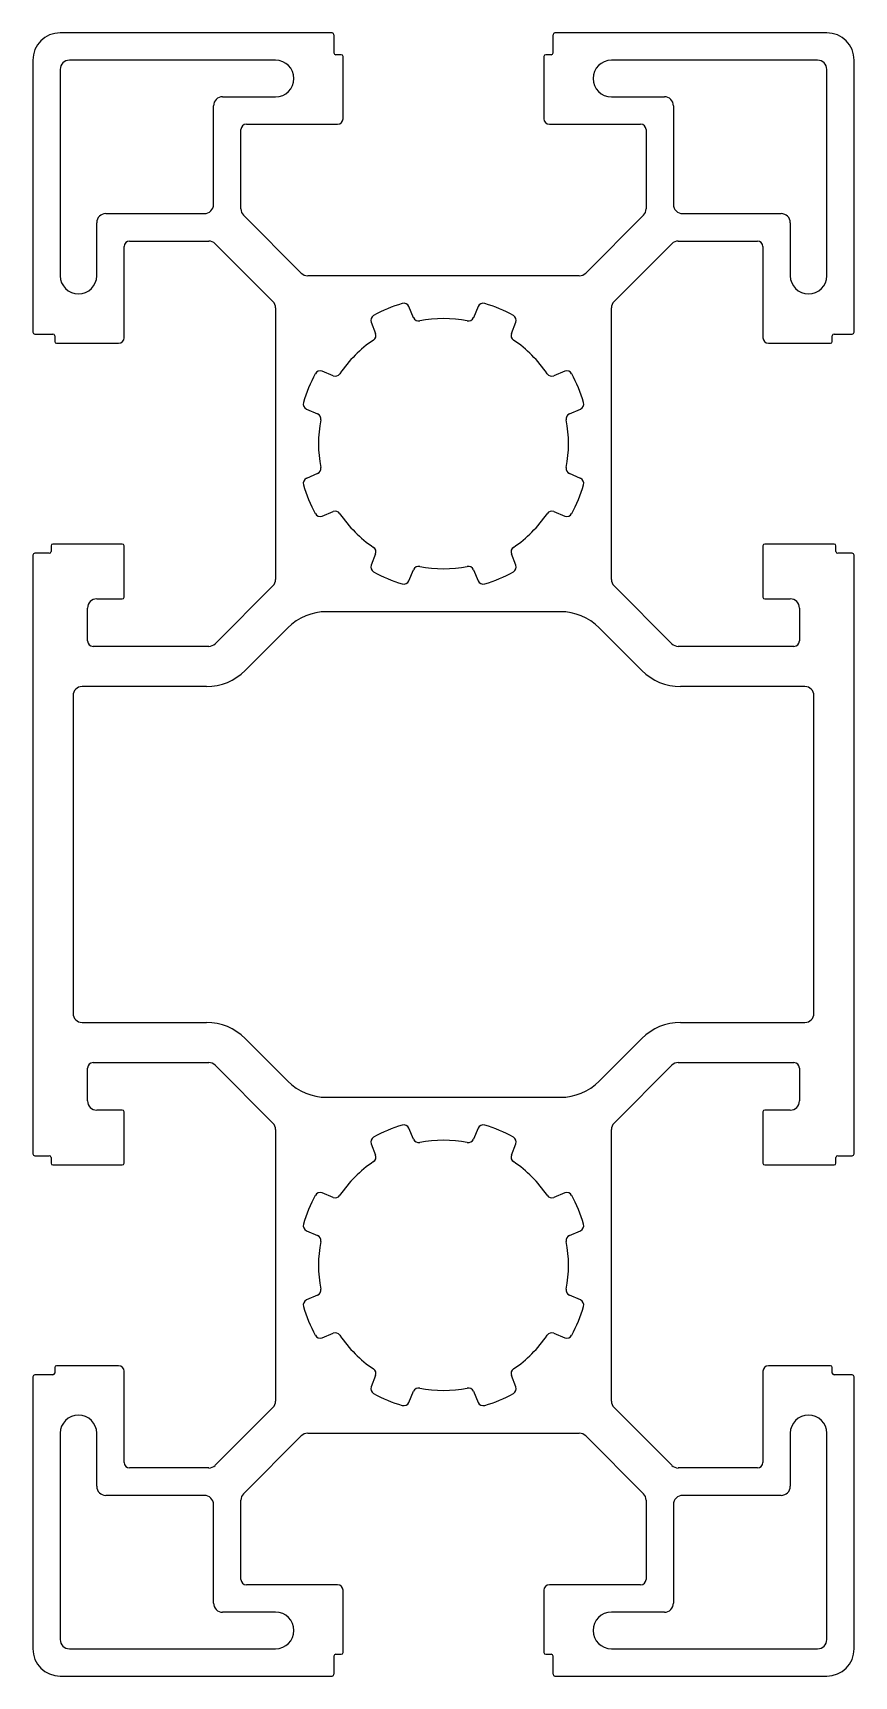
# Model space of a CAD drawing. Header units: inches. Extents: x 39875 to 41647, y 39296 to 42840.
import ezdxf

# ---------------------------------------------------------------- set-up
doc = ezdxf.new("R2010")
doc.units = ezdxf.units.IN
doc.header["$MEASUREMENT"] = 0

msp = doc.modelspace()

# ---------------------------------------------------------------- linework, layer by layer
at = {"color": 7, "linetype": 'Continuous', "lineweight": 25}
for p, q in [((40521, 42839.7), (39934.4, 42839.7)), ((41588, 42839.7), (41001.4, 42839.7)), ((40525, 42796.4), (40525, 42835.8)), ((40997.4, 42835.8), (40997.4, 42796.4)), ((39875.4, 42780.7), (39875.4, 42194.1)), ((40399, 42780.7), (39954.1, 42780.7)), ((40540.7, 42792.5), (40528.9, 42792.5)), ((40544.7, 42654.7), (40544.7, 42788.6)), ((40977.7, 42788.6), (40977.7, 42654.7)), ((40993.5, 42792.5), (40981.7, 42792.5)), ((41568.3, 42780.7), (41123.4, 42780.7)), ((41647, 42194.1), (41647, 42780.7)), ((39934.4, 42761), (39934.4, 42316.1)), ((41588, 42316.1), (41588, 42761)), ((40284.8, 42702), (40399, 42702)), ((41123.4, 42702), (41237.6, 42702)), ((40265.1, 42469.7), (40265.1, 42682.3)), ((41257.3, 42682.3), (41257.3, 42469.7)), ((40324.2, 42460.3), (40324.2, 42631.1)), ((40336, 42642.9), (40532.8, 42642.9)), ((40989.5, 42642.9), (41186.4, 42642.9)), ((41198.2, 42631.1), (41198.2, 42460.3)), ((40032.8, 42450), (40245.4, 42450)), ((41276.9, 42450), (41489.5, 42450)), ((40013.2, 42316.1), (40013.2, 42430.3)), ((40454.5, 42321.9), (40330, 42446.4)), ((41192.4, 42446.4), (41067.9, 42321.9)), ((41509.2, 42430.3), (41509.2, 42316.1)), ((40072.2, 42182.3), (40072.2, 42379.1)), ((40084, 42390.9), (40254.8, 42390.9)), ((40268.7, 42385.2), (40393.2, 42260.6)), ((41129.2, 42260.6), (41253.7, 42385.2)), ((41267.6, 42390.9), (41438.4, 42390.9)), ((41450.2, 42379.1), (41450.2, 42182.3)), ((41054, 42316.1), (40468.4, 42316.1)), ((40399, 42246.7), (40399, 41661.1)), ((40696.7, 42225.6), (40686.5, 42249.4)), ((40835.9, 42249.4), (40825.7, 42225.6)), ((41123.4, 41661.1), (41123.4, 42246.7)), ((40605.1, 42215.7), (40614.7, 42191.6)), ((40907.7, 42191.6), (40917.3, 42215.7)), ((39879.3, 42190.1), (39918.7, 42190.1)), ((39922.6, 42186.2), (39922.6, 42174.4)), ((39926.6, 42170.5), (40060.4, 42170.5)), ((41462, 42170.5), (41595.8, 42170.5)), ((41599.8, 42174.4), (41599.8, 42186.2)), ((41603.7, 42190.1), (41643.1, 42190.1)), ((40523.5, 42100.5), (40499.4, 42110.1)), ((41022.9, 42110.1), (40998.9, 42100.5)), ((40465.7, 42028.6), (40489.5, 42018.4)), ((41032.9, 42018.4), (41056.7, 42028.6)), ((40489.5, 41889.5), (40465.7, 41879.2)), ((41056.7, 41879.2), (41032.9, 41889.5)), ((40499.4, 41797.8), (40523.5, 41807.4)), ((40998.9, 41807.4), (41022.9, 41797.8)), ((39875.4, 41713.8), (39875.4, 40422.4)), ((39910.8, 41717.7), (39879.3, 41717.7)), ((39914.7, 41733.4), (39914.7, 41721.6)), ((40068.3, 41737.4), (39918.7, 41737.4)), ((40072.2, 41623.2), (40072.2, 41733.4)), ((40614.7, 41716.2), (40605.1, 41692.2)), ((40917.3, 41692.2), (40907.7, 41716.2)), ((41450.2, 41733.4), (41450.2, 41623.2)), ((41603.7, 41737.4), (41454.1, 41737.4)), ((41607.7, 41721.6), (41607.7, 41733.4)), ((41643.1, 41717.7), (41611.6, 41717.7)), ((41647, 40422.4), (41647, 41713.8)), ((40686.5, 41658.4), (40696.7, 41682.2)), ((40825.7, 41682.2), (40835.9, 41658.4)), ((40393.2, 41647.2), (40268.7, 41522.7)), ((41253.7, 41522.7), (41129.2, 41647.2)), ((39993.5, 41528.7), (39993.5, 41599.6)), ((40013.2, 41619.3), (40068.3, 41619.3)), ((41454.1, 41619.3), (41509.2, 41619.3)), ((41528.9, 41599.6), (41528.9, 41528.7)), ((41013.2, 41591.7), (40509.2, 41591.7)), ((40425.6, 41557.1), (40333.4, 41464.9)), ((41189, 41464.9), (41096.7, 41557.1)), ((40254.8, 41516.9), (40005.3, 41516.9)), ((41517.1, 41516.9), (41267.6, 41516.9)), ((40249.9, 41430.3), (39981.7, 41430.3)), ((41540.7, 41430.3), (41272.5, 41430.3)), ((39962, 41410.6), (39962, 40725.6)), ((41560.4, 40725.6), (41560.4, 41410.6)), ((39981.7, 40705.9), (40249.9, 40705.9)), ((41272.5, 40705.9), (41540.7, 40705.9)), ((40333.4, 40671.3), (40425.6, 40579.1)), ((41096.7, 40579.1), (41189, 40671.3)), ((39993.5, 40536.6), (39993.5, 40607.5)), ((40005.3, 40619.3), (40254.8, 40619.3)), ((40268.7, 40613.5), (40393.2, 40489)), ((41129.2, 40489), (41253.7, 40613.5)), ((41267.6, 40619.3), (41517.1, 40619.3)), ((41528.9, 40607.5), (41528.9, 40536.6)), ((40509.2, 40544.5), (41013.2, 40544.5)), ((40068.3, 40516.9), (40013.2, 40516.9)), ((40072.2, 40402.7), (40072.2, 40513)), ((41450.2, 40513), (41450.2, 40402.7)), ((41509.2, 40516.9), (41454.1, 40516.9)), ((40399, 40475.1), (40399, 39889.5)), ((40696.7, 40454), (40686.5, 40477.8)), ((40835.9, 40477.8), (40825.7, 40454)), ((41123.4, 39889.5), (41123.4, 40475.1)), ((40605.1, 40444), (40614.7, 40420)), ((40907.7, 40420), (40917.3, 40444)), ((39879.3, 40418.5), (39910.8, 40418.5)), ((39914.7, 40414.5), (39914.7, 40402.7)), ((39918.7, 40398.8), (40068.3, 40398.8)), ((41454.1, 40398.8), (41603.7, 40398.8)), ((41607.7, 40402.7), (41607.7, 40414.5)), ((41611.6, 40418.5), (41643.1, 40418.5)), ((40523.5, 40328.8), (40499.4, 40338.4)), ((41022.9, 40338.4), (40998.9, 40328.8)), ((40465.7, 40256.9), (40489.5, 40246.7)), ((41032.9, 40246.7), (41056.7, 40256.9)), ((40489.5, 40117.8), (40465.7, 40107.6)), ((41056.7, 40107.6), (41032.9, 40117.8)), ((40499.4, 40026.1), (40523.5, 40035.7)), ((40998.9, 40035.7), (41022.9, 40026.1)), ((39875.4, 39942.1), (39875.4, 39355.5)), ((39918.7, 39946), (39879.3, 39946)), ((39922.6, 39961.8), (39922.6, 39950)), ((40060.4, 39965.7), (39926.6, 39965.7)), ((40072.2, 39757.1), (40072.2, 39953.9)), ((40614.7, 39944.6), (40605.1, 39920.5)), ((40917.3, 39920.5), (40907.7, 39944.6)), ((41450.2, 39953.9), (41450.2, 39757.1)), ((41595.8, 39965.7), (41462, 39965.7)), ((41599.8, 39950), (41599.8, 39961.8)), ((41643.1, 39946), (41603.7, 39946)), ((41647, 39355.5), (41647, 39942.1)), ((40686.5, 39886.8), (40696.7, 39910.6)), ((40825.7, 39910.6), (40835.9, 39886.8)), ((40393.2, 39875.5), (40268.7, 39751)), ((41253.7, 39751), (41129.2, 39875.5)), ((39934.4, 39820.1), (39934.4, 39375.2)), ((40013.2, 39705.9), (40013.2, 39820.1)), ((40330, 39689.8), (40454.5, 39814.3)), ((40468.4, 39820.1), (41054, 39820.1)), ((41067.9, 39814.3), (41192.4, 39689.8)), ((41509.2, 39820.1), (41509.2, 39705.9)), ((41588, 39375.2), (41588, 39820.1)), ((40254.8, 39745.3), (40084, 39745.3)), ((41438.4, 39745.3), (41267.6, 39745.3)), ((40245.4, 39686.2), (40032.8, 39686.2)), ((41489.5, 39686.2), (41276.9, 39686.2)), ((40265.1, 39453.9), (40265.1, 39666.5)), ((40324.2, 39505.1), (40324.2, 39675.9)), ((41198.2, 39675.9), (41198.2, 39505.1)), ((41257.3, 39666.5), (41257.3, 39453.9)), ((40532.8, 39493.3), (40336, 39493.3)), ((40544.7, 39347.6), (40544.7, 39481.5)), ((40977.7, 39481.5), (40977.7, 39347.6)), ((41186.4, 39493.3), (40989.5, 39493.3)), ((40399, 39434.2), (40284.8, 39434.2)), ((41237.6, 39434.2), (41123.4, 39434.2)), ((39954.1, 39355.5), (40399, 39355.5)), ((40525, 39300.4), (40525, 39339.7)), ((40528.9, 39343.7), (40540.7, 39343.7)), ((40981.7, 39343.7), (40993.5, 39343.7)), ((40997.4, 39339.7), (40997.4, 39300.4)), ((41123.4, 39355.5), (41568.3, 39355.5)), ((39934.4, 39296.4), (40521, 39296.4)), ((41001.4, 39296.4), (41588, 39296.4))]:
    msp.add_line(p, q, dxfattribs=at)
for centre, radius, start, end in [((39934.4, 42780.7), 59.1, 90, 180), ((40521, 42835.8), 3.94, 0, 90), ((41001.4, 42835.8), 3.94, 90, 180), ((41588, 42780.7), 59.1, 360, 90), ((39954.1, 42761), 19.7, 90, 180), ((40399, 42741.3), 39.4, 270, 90), ((40528.9, 42796.4), 3.94, 180, 270), ((40540.7, 42788.6), 3.94, 360, 90), ((40981.7, 42788.6), 3.94, 90, 180), ((40993.5, 42796.4), 3.94, 270, 0), ((41123.4, 42741.3), 39.4, 90, 270), ((41568.3, 42761), 19.7, 0, 90), ((40284.8, 42682.3), 19.7, 90, 180), ((41237.6, 42682.3), 19.7, 0, 90), ((40336, 42631.1), 11.8, 90, 180), ((40532.8, 42654.7), 11.8, 270, 0), ((40989.5, 42654.7), 11.8, 180, 270), ((41186.4, 42631.1), 11.8, 360, 90), ((40032.8, 42430.3), 19.7, 90, 180), ((40245.4, 42469.7), 19.7, 270, 0), ((40343.9, 42460.3), 19.7, 180, 225), ((41178.5, 42460.3), 19.7, 315, 0), ((41276.9, 42469.7), 19.7, 180, 270), ((41489.5, 42430.3), 19.7, 0, 90), ((40084, 42379.1), 11.8, 90, 180), ((40254.8, 42371.2), 19.7, 45, 90), ((41267.6, 42371.2), 19.7, 90, 135), ((41438.4, 42379.1), 11.8, 360, 90), ((39973.8, 42316.1), 39.4, 180, 0), ((40468.4, 42335.8), 19.7, 225, 270), ((41054, 42335.8), 19.7, 270, 315), ((41548.6, 42316.1), 39.4, 180, 0), ((40379.3, 42246.7), 19.7, 0, 45), ((40761.2, 41953.9), 315, 106.3878, 118.6122), ((40675.7, 42244.8), 11.8, 23.2328, 106.3878), ((40846.7, 42244.8), 11.8, 73.6122, 156.7672), ((40761.2, 41953.9), 315, 61.3878, 73.6122), ((41143.1, 42246.7), 19.7, 135, 180), ((40616, 42220), 11.8, 118.6122, 201.7672), ((40707.6, 42230.3), 11.8, 203.2328, 280.9775), ((40761.2, 41953.9), 269.7, 79.0225, 100.9775), ((40814.8, 42230.3), 11.8, 259.0225, 336.7672), ((40906.4, 42220), 11.8, 338.2328, 61.3878), ((39879.3, 42194.1), 3.94, 180, 270), ((39918.7, 42186.2), 3.94, 0, 90), ((39926.6, 42174.4), 3.94, 180, 270), ((40060.4, 42182.3), 11.8, 270, 0), ((40761.2, 41953.9), 269.7, 124.0225, 145.9775), ((40603.7, 42187.2), 11.8, 304.0225, 21.7672), ((40918.7, 42187.2), 11.8, 158.2328, 235.9775), ((40761.2, 41953.9), 269.7, 34.0225, 55.9775), ((41462, 42182.3), 11.8, 180, 270), ((41595.8, 42174.4), 3.94, 270, 0), ((41603.7, 42186.2), 3.94, 90, 180), ((41643.1, 42194.1), 3.94, 270, 0), ((40761.2, 41953.9), 315, 151.3878, 163.6122), ((40495.1, 42099.1), 11.8, 68.2328, 151.3878), ((40527.9, 42111.4), 11.8, 248.2328, 325.9775), ((40994.5, 42111.4), 11.8, 214.0225, 291.7672), ((41027.3, 42099.1), 11.8, 28.6122, 111.7672), ((40761.2, 41953.9), 315, 16.3878, 28.6122), ((40470.4, 42039.4), 11.8, 163.6122, 246.7672), ((41052, 42039.4), 11.8, 293.2328, 16.3878), ((40484.9, 42007.5), 11.8, 349.0225, 66.7672), ((40761.2, 41953.9), 269.7, 169.0225, 190.9775), ((41037.5, 42007.5), 11.8, 113.2328, 190.9775), ((40761.2, 41953.9), 269.7, 349.0225, 10.9775), ((40484.9, 41900.3), 11.8, 293.2328, 10.9775), ((41037.5, 41900.3), 11.8, 169.0225, 246.7672), ((40470.4, 41868.4), 11.8, 113.2328, 196.3878), ((40761.2, 41953.9), 315, 196.3878, 208.6122), ((40761.2, 41953.9), 315, 331.3878, 343.6122), ((41052, 41868.4), 11.8, 343.6122, 66.7672), ((40495.1, 41808.7), 11.8, 208.6122, 291.7672), ((40527.9, 41796.4), 11.8, 34.0225, 111.7672), ((40761.2, 41953.9), 269.7, 214.0225, 235.9775), ((40761.2, 41953.9), 269.7, 304.0225, 325.9775), ((40994.5, 41796.4), 11.8, 68.2328, 145.9775), ((41027.3, 41808.7), 11.8, 248.2328, 331.3878), ((39879.3, 41713.8), 3.94, 90, 180), ((39910.8, 41721.6), 3.94, 270, 360), ((39918.7, 41733.4), 3.94, 90, 180), ((40068.3, 41733.4), 3.94, 0, 90), ((40603.7, 41720.6), 11.8, 338.2328, 55.9775), ((40918.7, 41720.6), 11.8, 124.0225, 201.7672), ((41454.1, 41733.4), 3.94, 90, 180), ((41603.7, 41733.4), 3.94, 0, 90), ((41611.6, 41721.6), 3.94, 180, 270), ((41643.1, 41713.8), 3.94, 0, 90), ((40616, 41687.8), 11.8, 158.2328, 241.3878), ((40761.2, 41953.9), 315, 241.3878, 253.6122), ((40707.6, 41677.6), 11.8, 79.0225, 156.7672), ((40761.2, 41953.9), 269.7, 259.0225, 280.9775), ((40814.8, 41677.6), 11.8, 23.2328, 100.9775), ((40761.2, 41953.9), 315, 286.3878, 298.6122), ((40906.4, 41687.8), 11.8, 298.6122, 21.7672), ((40379.3, 41661.1), 19.7, 315, 0), ((40675.7, 41663.1), 11.8, 253.6122, 336.7672), ((40846.7, 41663.1), 11.8, 203.2328, 286.3878), ((41143.1, 41661.1), 19.7, 180, 225), ((40013.2, 41599.6), 19.7, 90, 180), ((40068.3, 41623.2), 3.94, 270, 360), ((41454.1, 41623.2), 3.94, 180, 270), ((41509.2, 41599.6), 19.7, 0, 90), ((40509.2, 41473.6), 118.1, 90, 135), ((41013.2, 41473.6), 118.1, 45, 90), ((40005.3, 41528.7), 11.8, 180, 270), ((41517.1, 41528.7), 11.8, 270, 0), ((40254.8, 41536.6), 19.7, 270, 315), ((41267.6, 41536.6), 19.7, 225, 270), ((40249.9, 41548.4), 118.1, 270, 315), ((41272.5, 41548.4), 118.1, 225, 270), ((39981.7, 41410.6), 19.7, 90, 180), ((41540.7, 41410.6), 19.7, 0, 90), ((39981.7, 40725.6), 19.7, 180, 270), ((41540.7, 40725.6), 19.7, 270, 360), ((40249.9, 40587.8), 118.1, 45, 90), ((41272.5, 40587.8), 118.1, 90, 135), ((40005.3, 40607.5), 11.8, 90, 180), ((40254.8, 40599.6), 19.7, 45, 90), ((41267.6, 40599.6), 19.7, 90, 135), ((41517.1, 40607.5), 11.8, 0, 90), ((40509.2, 40662.6), 118.1, 225, 270), ((41013.2, 40662.6), 118.1, 270, 315), ((40013.2, 40536.6), 19.7, 180, 270), ((41509.2, 40536.6), 19.7, 270, 360), ((40068.3, 40513), 3.94, 360, 90), ((41454.1, 40513), 3.94, 90, 180), ((40379.3, 40475.1), 19.7, 0, 45), ((40761.2, 40182.3), 315, 106.3878, 118.6122), ((40675.7, 40473.1), 11.8, 23.2328, 106.3878), ((40846.7, 40473.1), 11.8, 73.6122, 156.7672), ((40761.2, 40182.3), 315, 61.3878, 73.6122), ((41143.1, 40475.1), 19.7, 135, 180), ((40616, 40448.4), 11.8, 118.6122, 201.7672), ((40707.6, 40458.6), 11.8, 203.2328, 280.9775), ((40761.2, 40182.3), 269.7, 79.0225, 100.9775), ((40814.8, 40458.6), 11.8, 259.0225, 336.7672), ((40906.4, 40448.4), 11.8, 338.2328, 61.3878), ((39879.3, 40422.4), 3.94, 180, 270), ((39910.8, 40414.5), 3.94, 0, 90), ((39918.7, 40402.7), 3.94, 180, 270), ((40068.3, 40402.7), 3.94, 270, 360), ((40761.2, 40182.3), 269.7, 124.0225, 145.9775), ((40603.7, 40415.6), 11.8, 304.0225, 21.7672), ((40918.7, 40415.6), 11.8, 158.2328, 235.9775), ((40761.2, 40182.3), 269.7, 34.0225, 55.9775), ((41454.1, 40402.7), 3.94, 180, 270), ((41603.7, 40402.7), 3.94, 270, 360), ((41611.6, 40414.5), 3.94, 90, 180), ((41643.1, 40422.4), 3.94, 270, 360), ((40761.2, 40182.3), 315, 151.3878, 163.6122), ((40495.1, 40327.4), 11.8, 68.2328, 151.3878), ((40527.9, 40339.8), 11.8, 248.2328, 325.9775), ((40994.5, 40339.8), 11.8, 214.0225, 291.7672), ((41027.3, 40327.4), 11.8, 28.6122, 111.7672), ((40761.2, 40182.3), 315, 16.3878, 28.6122), ((40470.4, 40267.8), 11.8, 163.6122, 246.7672), ((41052, 40267.8), 11.8, 293.2328, 16.3878), ((40484.9, 40235.9), 11.8, 349.0225, 66.7672), ((40761.2, 40182.3), 269.7, 169.0225, 190.9775), ((41037.5, 40235.9), 11.8, 113.2328, 190.9775), ((40761.2, 40182.3), 269.7, 349.0225, 10.9775), ((40484.9, 40128.7), 11.8, 293.2328, 10.9775), ((41037.5, 40128.7), 11.8, 169.0225, 246.7672), ((40470.4, 40096.7), 11.8, 113.2328, 196.3878), ((40761.2, 40182.3), 315, 196.3878, 208.6122), ((40761.2, 40182.3), 315, 331.3878, 343.6122), ((41052, 40096.7), 11.8, 343.6122, 66.7672), ((40495.1, 40037.1), 11.8, 208.6122, 291.7672), ((40527.9, 40024.8), 11.8, 34.0225, 111.7672), ((40761.2, 40182.3), 269.7, 214.0225, 235.9775), ((40761.2, 40182.3), 269.7, 304.0225, 325.9775), ((40994.5, 40024.8), 11.8, 68.2328, 145.9775), ((41027.3, 40037.1), 11.8, 248.2328, 331.3878), ((39879.3, 39942.1), 3.94, 90, 180), ((39918.7, 39950), 3.94, 270, 0), ((39926.6, 39961.8), 3.94, 90, 180), ((40060.4, 39953.9), 11.8, 360, 90), ((40603.7, 39949), 11.8, 338.2328, 55.9775), ((40918.7, 39949), 11.8, 124.0225, 201.7672), ((41462, 39953.9), 11.8, 90, 180), ((41595.8, 39961.8), 3.94, 360, 90), ((41603.7, 39950), 3.94, 180, 270), ((41643.1, 39942.1), 3.94, 0, 90), ((40616, 39916.1), 11.8, 158.2328, 241.3878), ((40761.2, 40182.3), 315, 241.3878, 253.6122), ((40707.6, 39905.9), 11.8, 79.0225, 156.7672), ((40761.2, 40182.3), 269.7, 259.0225, 280.9775), ((40814.8, 39905.9), 11.8, 23.2328, 100.9775), ((40761.2, 40182.3), 315, 286.3878, 298.6122), ((40906.4, 39916.1), 11.8, 298.6122, 21.7672), ((40379.3, 39889.5), 19.7, 315, 360), ((40675.7, 39891.4), 11.8, 253.6122, 336.7672), ((40846.7, 39891.4), 11.8, 203.2328, 286.3878), ((41143.1, 39889.5), 19.7, 180, 225), ((39973.8, 39820.1), 39.4, 0, 180), ((41548.6, 39820.1), 39.4, 360, 180), ((40468.4, 39800.4), 19.7, 90, 135), ((41054, 39800.4), 19.7, 45, 90), ((40084, 39757.1), 11.8, 180, 270), ((41438.4, 39757.1), 11.8, 270, 360), ((40254.8, 39764.9), 19.7, 270, 315), ((41267.6, 39764.9), 19.7, 225, 270), ((40032.8, 39705.9), 19.7, 180, 270), ((40245.4, 39666.5), 19.7, 0, 90), ((40343.9, 39675.9), 19.7, 135, 180), ((41178.5, 39675.9), 19.7, 0, 45), ((41276.9, 39666.5), 19.7, 90, 180), ((41489.5, 39705.9), 19.7, 270, 360), ((40336, 39505.1), 11.8, 180, 270), ((40532.8, 39481.5), 11.8, 360, 90), ((40989.5, 39481.5), 11.8, 90, 180), ((41186.4, 39505.1), 11.8, 270, 0), ((40284.8, 39453.9), 19.7, 180, 270), ((41237.6, 39453.9), 19.7, 270, 360), ((40399, 39394.9), 39.4, 270, 90), ((41123.4, 39394.9), 39.4, 90, 270), ((39954.1, 39375.2), 19.7, 180, 270), ((41568.3, 39375.2), 19.7, 270, 360), ((39934.4, 39355.5), 59.1, 180, 270), ((40528.9, 39339.7), 3.94, 90, 180), ((40540.7, 39347.6), 3.94, 270, 0), ((40981.7, 39347.6), 3.94, 180, 270), ((40993.5, 39339.7), 3.94, 360, 90), ((41588, 39355.5), 59.1, 270, 0), ((40521, 39300.4), 3.94, 270, 360), ((41001.4, 39300.4), 3.94, 180, 270)]:
    msp.add_arc(centre, radius, start, end, dxfattribs=at)

doc.saveas('drawing.dxf')
